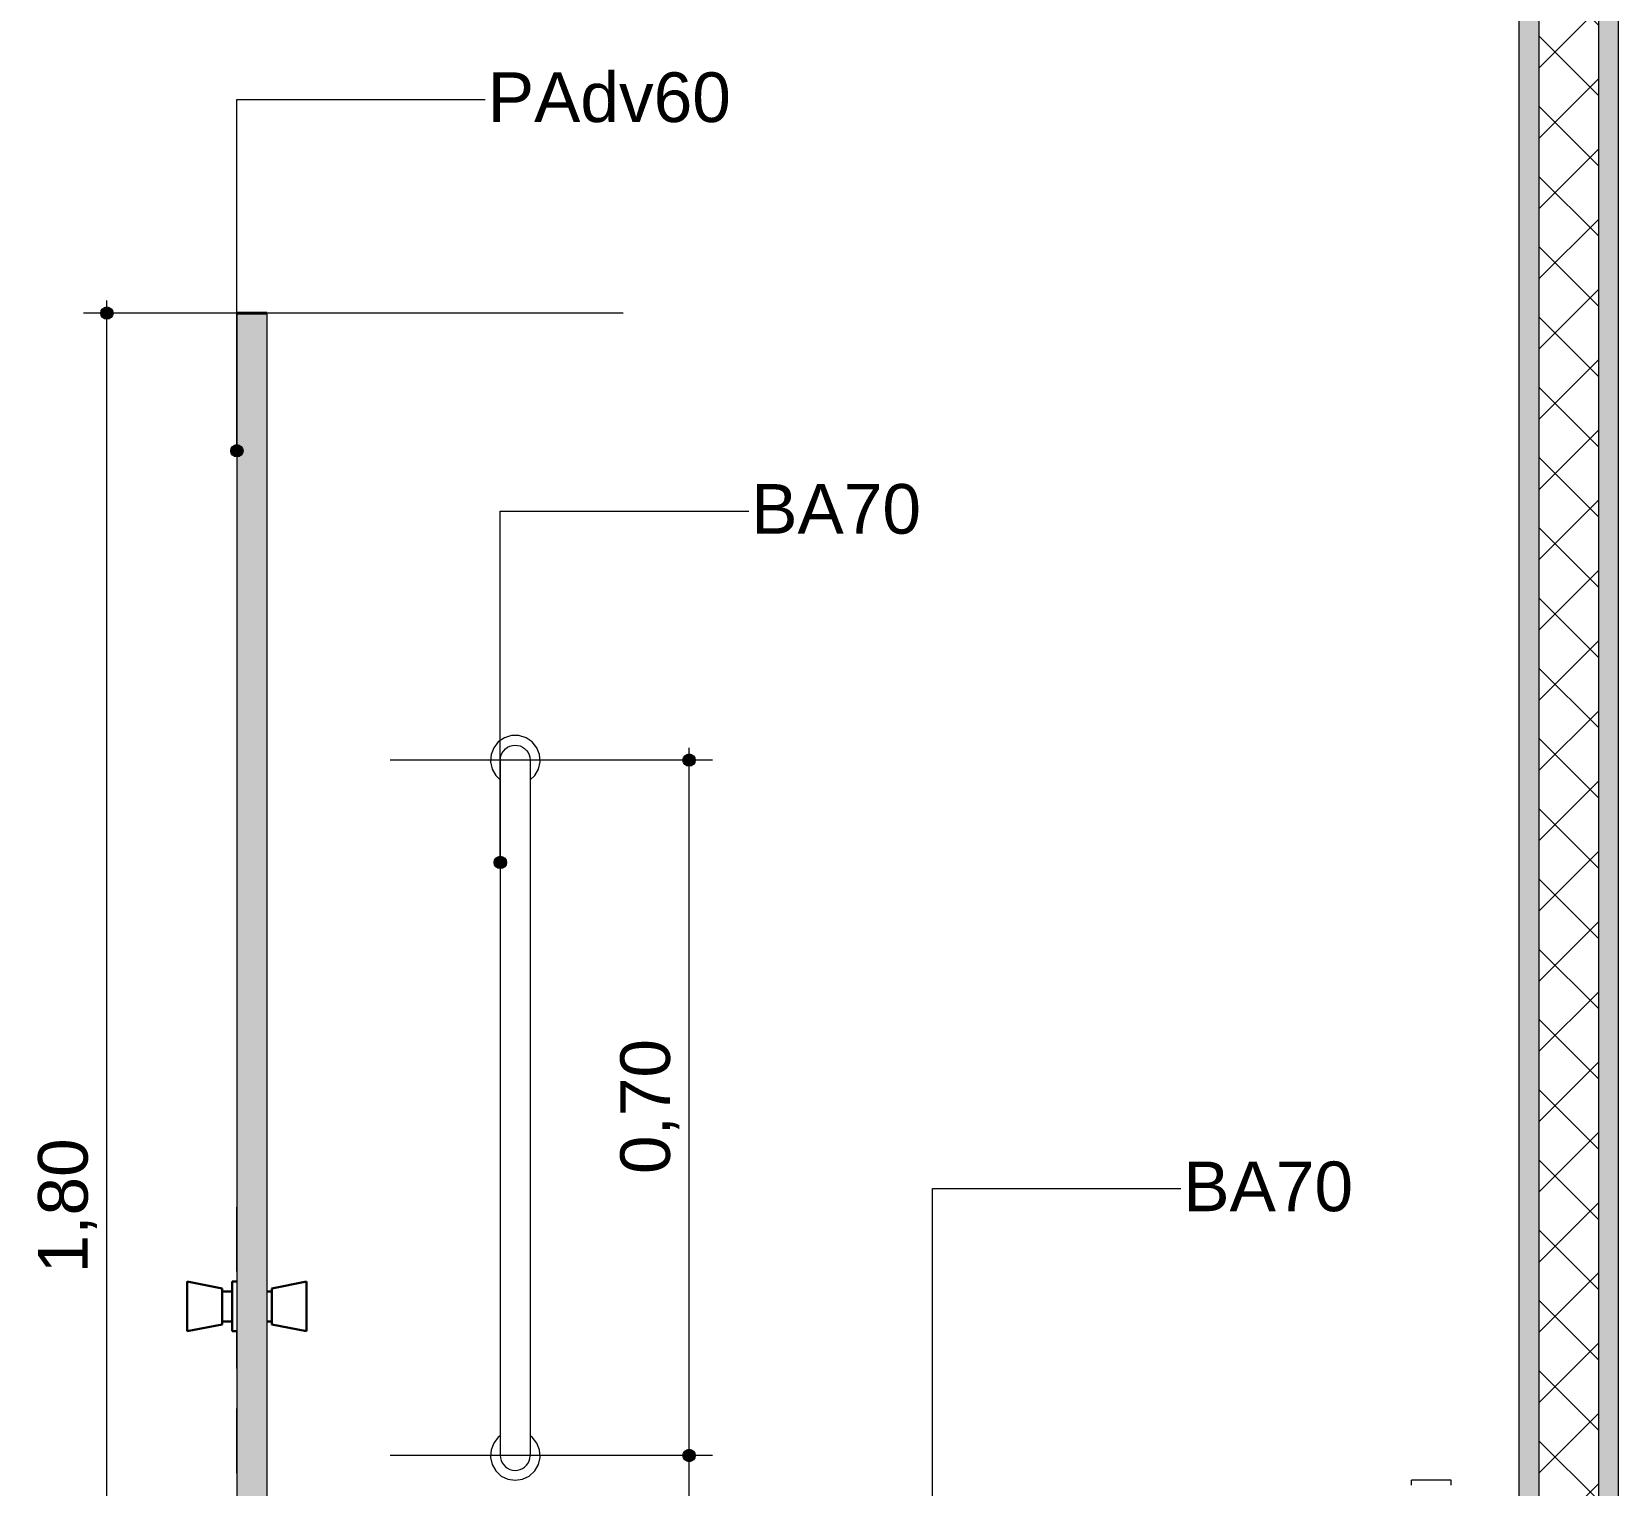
# Model space of a CAD drawing. Header units: metres. Extents: x -1.9 to 95.3, y -2.2 to 2.5.
# Drawn here: x 14.052 to 15.648, y -1.295 to 0.168 of the extents above; entities that cross this region are included whole.
import ezdxf

# ---------------------------------------------------------------- set-up
doc = ezdxf.new("R2010")
doc.units = ezdxf.units.M
doc.header["$MEASUREMENT"] = 0
for name, color, linetype in [('COTAS CORTE', 7, 'Continuous'), ('NOTAS-LAYOUT.EXEC', 7, 'Continuous'), ('PAREDE CONSTRUIR', 7, 'Continuous')]:
    doc.layers.add(name, color=color, linetype=linetype)
for name, color, linetype, lineweight, true_color in [('COTAS CORTE_Caneta_No__25', 7, 'Continuous', 13, 0x982312), ('LOUCAS-METAIS.ARQ_Caneta_No__13', 7, 'Continuous', 0, 0xaaaaaa), ('LOUCAS-METAIS.ARQ_Caneta_No__96', 7, 'Continuous', 0, 0xb6b6b6), ('PAREDE.ARQ_Caneta_No__97', 7, 'Continuous', 13, 0x6b6b6b), ('Portas Archicad_Caneta_No__97', 7, 'Continuous', 13, 0x6b6b6b)]:
    doc.layers.add(name, color=color, linetype=linetype, lineweight=lineweight, true_color=true_color)
for name, color, linetype, lineweight in [('NOTAS-LAYOUT.EXEC_Caneta_No__241', 7, 'Continuous', 13), ('NOTAS-LAYOUT.EXEC_Caneta_No__5', 7, 'Continuous', 20), ('PAREDE CONSTRUIR_Caneta_No__241', 7, 'Continuous', 13), ('PAREDE CONSTRUIR_Caneta_No__83', 84, 'Continuous', 0), ('PAREDE.ARQ_Caneta_No__1', 7, 'Continuous', 40), ('PAREDE.ARQ_Caneta_No__241', 7, 'Continuous', 13), ('Portas Archicad_Caneta_No__3', 7, 'Continuous', 30)]:
    doc.layers.add(name, color=color, linetype=linetype, lineweight=lineweight)
doc.styles.add('GENERATED_STYLE_1', font='arial.ttf')
doc.dimstyles.new('GENERATED_STYLE__7', dxfattribs={"dimtxt": 0.05, "dimasz": 0.02375, "dimexe": 0.18, "dimexo": 0.519634, "dimgap": 0, "dimtad": 1, "dimzin": 0, "dimdsep": 46, "dimtxsty": 'GENERATED_STYLE_1', "dimblk": 'ARROWHEAD_11', "dimblk1": 'ARROWHEAD_11', "dimblk2": 'ARROWHEAD_11', "dimcen": 0.09, "dimclrd": 256, "dimclre": 256, "dimclrt": 256, "dimadec": 0, "dimazin": 0, "dimtfac": 1, "dimtdec": 4, "dimtmove": 0, "dimatfit": 3, "dimfxl": 0, "dimtolj": 1, "dimtzin": 0, "dimarcsym": 0})
doc.dimstyles.new('GENERATED_STYLE__8', dxfattribs={"dimtxt": 0.05, "dimasz": 0.02375, "dimexe": 0.18, "dimexo": 0.300991, "dimgap": 0, "dimtad": 1, "dimzin": 0, "dimdsep": 46, "dimtxsty": 'GENERATED_STYLE_1', "dimblk": 'ARROWHEAD_11', "dimblk1": 'ARROWHEAD_11', "dimblk2": 'ARROWHEAD_11', "dimcen": 0.09, "dimclrd": 256, "dimclre": 256, "dimclrt": 256, "dimadec": 0, "dimazin": 0, "dimtfac": 1, "dimtdec": 4, "dimtmove": 0, "dimatfit": 3, "dimfxl": 0, "dimtolj": 1, "dimtzin": 0, "dimarcsym": 0})

# ---------------------------------------------------------------- blocks, each defined once
blk = doc.blocks.new('*D57', base_point=(62.9605, -2.115))
at = {"layer": 'COTAS CORTE_Caneta_No__25', "linetype": 'Continuous', "lineweight": 13, "true_color": 0x982312}
for points in [[(14.1209, -0.115), (14.1214, -0.1174), (14.1228, -0.1194), (14.1248, -0.1208), (14.1272, -0.1213), (14.1296, -0.1208), (14.1316, -0.1194), (14.1329, -0.1174), (14.1334, -0.115), (14.1329, -0.1126), (14.1316, -0.1106), (14.1296, -0.1092), (14.1272, -0.1088), (14.1248, -0.1092), (14.1228, -0.1106), (14.1214, -0.1126)], [(14.1209, -1.915), (14.1214, -1.9174), (14.1228, -1.9194), (14.1248, -1.9208), (14.1272, -1.9213), (14.1296, -1.9208), (14.1316, -1.9194), (14.1329, -1.9174), (14.1334, -1.915), (14.1329, -1.9126), (14.1316, -1.9106), (14.1296, -1.9092), (14.1272, -1.9088), (14.1248, -1.9092), (14.1228, -1.9106), (14.1214, -1.9126)]]:
    blk.add_hatch(color=24, dxfattribs=at).paths.add_polyline_path(points)
at = {"layer": 'COTAS CORTE_Caneta_No__25', "color": 24, "linetype": 'Continuous', "lineweight": 13, "true_color": 0x982312}
for p, q in [((14.1272, -0.1088), (14.1272, -0.1025)), ((14.1209, -0.115), (14.1037, -0.115)), ((14.1272, -1.9088), (14.1272, -0.1213)), ((14.6468, -0.115), (14.1334, -0.115))]:
    blk.add_line(p, q, dxfattribs=at)
blk.add_circle((14.1272, -0.115), 0.00625, dxfattribs=at)
at = {"layer": 'COTAS CORTE_Caneta_No__25', "color": 24, "lineweight": 13, "true_color": 0x982312, "insert": (14.1172, -1.0817), "char_height": 0.05, "attachment_point": 7, "rotation": 90, "style": 'GENERATED_STYLE_1'}
blk.add_mtext('\\A1;{\\pql;\\fArial|b0|i0|c0|p0;\\W1.000000;1,80}', dxfattribs=at)
blk = doc.blocks.new('ARROWHEAD_11')
at = {"color": 0, "linetype": 'Continuous', "lineweight": 0}
blk.add_line((0, 0), (-1, 0), dxfattribs=at)
at = {"color": 0, "linetype": 'Continuous', "lineweight": 0, "const_width": 0.25, "flags": 128}
blk.add_lwpolyline([(-0.125, 0, 1), (0.125, 0, 1)], format="xyb", close=True, dxfattribs=at)
blk = doc.blocks.new('*D59', base_point=(62.9605, -2.115))
at = {"layer": 'COTAS CORTE_Caneta_No__25', "linetype": 'Continuous', "lineweight": 13, "true_color": 0x982312}
for points in [[(14.7068, -1.265), (14.7073, -1.2674), (14.7087, -1.2694), (14.7107, -1.2708), (14.7131, -1.2713), (14.7155, -1.2708), (14.7175, -1.2694), (14.7189, -1.2674), (14.7193, -1.265), (14.7189, -1.2626), (14.7175, -1.2606), (14.7155, -1.2592), (14.7131, -1.2587), (14.7107, -1.2592), (14.7087, -1.2606), (14.7073, -1.2626)], [(14.7068, -1.365), (14.7073, -1.3674), (14.7087, -1.3694), (14.7107, -1.3708), (14.7131, -1.3713), (14.7155, -1.3708), (14.7175, -1.3694), (14.7189, -1.3674), (14.7193, -1.365), (14.7189, -1.3626), (14.7175, -1.3606), (14.7155, -1.3592), (14.7131, -1.3588), (14.7107, -1.3592), (14.7087, -1.3606), (14.7073, -1.3626)]]:
    blk.add_hatch(color=24, dxfattribs=at).paths.add_polyline_path(points)
at = {"layer": 'COTAS CORTE_Caneta_No__25', "color": 24, "linetype": 'Continuous', "lineweight": 13, "true_color": 0x982312}
for p, q in [((14.7068, -1.265), (14.4121, -1.265)), ((14.7131, -1.3588), (14.7131, -1.2713)), ((14.7365, -1.265), (14.7193, -1.265)), ((14.7068, -1.365), (14.4121, -1.365)), ((14.7365, -1.365), (14.7193, -1.365))]:
    blk.add_line(p, q, dxfattribs=at)
for centre in [(14.7131, -1.265), (14.7131, -1.365)]:
    blk.add_circle(centre, 0.00625, dxfattribs=at)
blk = doc.blocks.new('*D60', base_point=(62.9605, -2.115))
at = {"layer": 'COTAS CORTE_Caneta_No__25', "linetype": 'Continuous', "lineweight": 13, "true_color": 0x982312}
for points in [[(14.7068, -0.565), (14.7073, -0.5674), (14.7087, -0.5694), (14.7107, -0.5708), (14.7131, -0.5713), (14.7155, -0.5708), (14.7175, -0.5694), (14.7189, -0.5674), (14.7193, -0.565), (14.7189, -0.5626), (14.7175, -0.5606), (14.7155, -0.5592), (14.7131, -0.5588), (14.7107, -0.5592), (14.7087, -0.5606), (14.7073, -0.5626)], [(14.7068, -1.265), (14.7073, -1.2674), (14.7087, -1.2694), (14.7107, -1.2708), (14.7131, -1.2713), (14.7155, -1.2708), (14.7175, -1.2694), (14.7189, -1.2674), (14.7193, -1.265), (14.7189, -1.2626), (14.7175, -1.2606), (14.7155, -1.2592), (14.7131, -1.2588), (14.7107, -1.2592), (14.7087, -1.2606), (14.7073, -1.2626)]]:
    blk.add_hatch(color=24, dxfattribs=at).paths.add_polyline_path(points)
at = {"layer": 'COTAS CORTE_Caneta_No__25', "color": 24, "linetype": 'Continuous', "lineweight": 13, "true_color": 0x982312}
for p, q in [((14.7131, -0.5588), (14.7131, -0.5525)), ((14.7068, -0.565), (14.4121, -0.565)), ((14.7131, -1.2588), (14.7131, -0.5713)), ((14.7365, -0.565), (14.7193, -0.565)), ((14.7068, -1.265), (14.4121, -1.265)), ((14.7365, -1.265), (14.7193, -1.265))]:
    blk.add_line(p, q, dxfattribs=at)
for centre in [(14.7131, -0.565), (14.7131, -1.265)]:
    blk.add_circle(centre, 0.00625, dxfattribs=at)
at = {"layer": 'COTAS CORTE_Caneta_No__25', "color": 24, "lineweight": 13, "true_color": 0x982312, "insert": (14.7031, -0.9817), "char_height": 0.05, "attachment_point": 7, "rotation": 90, "style": 'GENERATED_STYLE_1'}
blk.add_mtext('\\A1;{\\pql;\\fArial|b0|i0|c0|p0;\\W1.000000;0,70}', dxfattribs=at)
blk = doc.blocks.new('Label_10_4', base_point=(14.258, -0.2536))
at = {"layer": 'NOTAS-LAYOUT.EXEC', "linetype": 'Continuous', "lineweight": 0, "true_color": 0x000000}
blk.add_hatch(color=18, dxfattribs=at).paths.add_polyline_path([(14.2518, -0.2536), (14.2523, -0.256), (14.2536, -0.258), (14.2557, -0.2593), (14.258, -0.2598), (14.2604, -0.2593), (14.2625, -0.258), (14.2638, -0.256), (14.2643, -0.2536), (14.2638, -0.2512), (14.2625, -0.2492), (14.2604, -0.2478), (14.258, -0.2473), (14.2557, -0.2478), (14.2536, -0.2492), (14.2523, -0.2512)])
at = {"layer": 'NOTAS-LAYOUT.EXEC_Caneta_No__241', "color": 7, "linetype": 'Continuous', "lineweight": 13}
for p, q in [((14.258, -0.2473), (14.258, 0.1)), ((14.258, 0.1), (14.508, 0.1))]:
    blk.add_line(p, q, dxfattribs=at)
at = {"layer": 'NOTAS-LAYOUT.EXEC_Caneta_No__5', "color": 7, "linetype": 'Continuous', "lineweight": 20}
blk.add_circle((14.258, -0.2536), 0.00625, dxfattribs=at)
at = {"layer": 'NOTAS-LAYOUT.EXEC_Caneta_No__241', "color": 7, "lineweight": 13, "insert": (14.5105, 0.1273), "char_height": 0.05, "attachment_point": 1, "style": 'GENERATED_STYLE_1'}
blk.add_mtext('\\A1;{\\pql;\\pt0,241;\\fArial|b0|i0|c0|p0;\\W1.000000;PAdv60\\fArial|b0|i0|c0|p0;\\W1.000000;\\A1{\\H.66x;\\S^  ;}\\fArial|b0|i0|c0|p0;\\W1.000000;\\fArial|b0|i0|c0|p0;\\W1.000000;\\A1{\\H.66x;\\S^  ;}\\fArial|b0|i0|c0|p0;\\W1.000000;\\fArial|b0|i0|c0|p0;\\W1.000000;\\fArial|b0|i0|c0|p0;\\W1.000000;\\fArial|b0|i0|c0|p0;\\W1.000000;\\fArial|b0|i0|c0|p0;\\W1.000000;\\fArial|b0|i0|c0|p0;\\W1.000000;\\fArial|b0|i0|c0|p0;\\W1.000000;\\A1{\\H.66x;\\S^  ;}\\fArial|b0|i0|c0|p0;\\W1.000000;\\fArial|b0|i0|c0|p0;\\W1.000000;\\A1{\\H.66x;\\S^  ;}\\fArial|b0|i0|c0|p0;\\W1.000000;\\fArial|b0|i0|c0|p0;\\W1.000000;\\fArial|b0|i0|c0|p0;\\W1.000000;\\fArial|b0|i0|c0|p0;\\W1.000000;\\fArial|b0|i0|c0|p0;\\W1.000000;\\fArial|b0|i0|c0|p0;\\W1.000000;\\fArial|b0|i0|c0|p0;\\W1.000000;\\A1{\\H.66x;\\S^  ;}\\fArial|b0|i0|c0|p0;\\W1.000000;\\fArial|b0|i0|c0|p0;\\W1.000000;\\A1{\\H.66x;\\S^  ;}\\fArial|b0|i0|c0|p0;\\W1.000000;\\fArial|b0|i0|c0|p0;\\W1.000000;\\fArial|b0|i0|c0|p0;\\W1.000000;\\fArial|b0|i0|c0|p0;\\W1.000000;\\fArial|b0|i0|c0|p0;\\W1.000000;\\fArial|b0|i0|c0|p0;\\W1.000000;\\fArial|b0|i0|c0|p0;\\W1.000000;\\A1{\\H.66x;\\S^  ;}\\fArial|b0|i0|c0|p0;\\W1.000000;\\fArial|b0|i0|c0|p0;\\W1.000000;\\A1{\\H.66x;\\S^  ;}\\fArial|b0|i0|c0|p0;\\W1.000000;\\fArial|b0|i0|c0|p0;\\W1.000000;\\fArial|b0|i0|c0|p0;\\W1.000000;\\fArial|b0|i0|c0|p0;\\W1.000000;\\fArial|b0|i0|c0|p0;\\W1.000000;\\fArial|b0|i0|c0|p0;\\W1.000000;\\fArial|b0|i0|c0|p0;\\W1.000000;\\A1{\\H.66x;\\S^  ;}\\fArial|b0|i0|c0|p0;\\W1.000000;\\fArial|b0|i0|c0|p0;\\W1.000000;\\A1{\\H.66x;\\S^  ;}\\fArial|b0|i0|c0|p0;\\W1.000000;\\fArial|b0|i0|c0|p0;\\W1.000000;\\fArial|b0|i0|c0|p0;\\W1.000000;\\fArial|b0|i0|c0|p0;\\W1.000000;\\fArial|b0|i0|c0|p0;\\W1.000000;\\fArial|b0|i0|c0|p0;\\W1.000000;\\fArial|b0|i0|c0|p0;\\W1.000000;\\A1{\\H.66x;\\S^  ;}\\fArial|b0|i0|c0|p0;\\W1.000000;}', dxfattribs=at)
blk = doc.blocks.new('Label_12_4', base_point=(14.9579, -1.35))
at = {"layer": 'NOTAS-LAYOUT.EXEC', "linetype": 'Continuous', "lineweight": 0, "true_color": 0x000000}
blk.add_hatch(color=18, dxfattribs=at).paths.add_polyline_path([(14.9517, -1.35), (14.9521, -1.3524), (14.9535, -1.3544), (14.9555, -1.3558), (14.9579, -1.3563), (14.9603, -1.3558), (14.9623, -1.3544), (14.9637, -1.3524), (14.9642, -1.35), (14.9637, -1.3476), (14.9623, -1.3456), (14.9603, -1.3442), (14.9579, -1.3438), (14.9555, -1.3442), (14.9535, -1.3456), (14.9521, -1.3476)])
at = {"layer": 'NOTAS-LAYOUT.EXEC_Caneta_No__241', "color": 7, "linetype": 'Continuous', "lineweight": 13}
for p, q in [((14.9579, -1.3438), (14.9579, -0.9964)), ((14.9579, -0.9964), (15.2079, -0.9964))]:
    blk.add_line(p, q, dxfattribs=at)
at = {"layer": 'NOTAS-LAYOUT.EXEC_Caneta_No__5', "color": 7, "linetype": 'Continuous', "lineweight": 20}
blk.add_circle((14.9579, -1.35), 0.00625, dxfattribs=at)
at = {"layer": 'NOTAS-LAYOUT.EXEC_Caneta_No__241', "color": 7, "lineweight": 13, "insert": (15.2104, -0.9691), "char_height": 0.05, "attachment_point": 1, "style": 'GENERATED_STYLE_1'}
blk.add_mtext('\\A1;{\\pql;\\pt0,241;\\fArial|b0|i0|c0|p0;\\W1.000000;BA70\\fArial|b0|i0|c0|p0;\\W1.000000;\\A1{\\H.66x;\\S^  ;}\\fArial|b0|i0|c0|p0;\\W1.000000;\\fArial|b0|i0|c0|p0;\\W1.000000;\\A1{\\H.66x;\\S^  ;}\\fArial|b0|i0|c0|p0;\\W1.000000;\\fArial|b0|i0|c0|p0;\\W1.000000;\\fArial|b0|i0|c0|p0;\\W1.000000;\\fArial|b0|i0|c0|p0;\\W1.000000;\\fArial|b0|i0|c0|p0;\\W1.000000;\\fArial|b0|i0|c0|p0;\\W1.000000;\\fArial|b0|i0|c0|p0;\\W1.000000;\\A1{\\H.66x;\\S^  ;}\\fArial|b0|i0|c0|p0;\\W1.000000;\\fArial|b0|i0|c0|p0;\\W1.000000;\\A1{\\H.66x;\\S^  ;}\\fArial|b0|i0|c0|p0;\\W1.000000;\\fArial|b0|i0|c0|p0;\\W1.000000;\\fArial|b0|i0|c0|p0;\\W1.000000;\\fArial|b0|i0|c0|p0;\\W1.000000;\\fArial|b0|i0|c0|p0;\\W1.000000;\\fArial|b0|i0|c0|p0;\\W1.000000;\\fArial|b0|i0|c0|p0;\\W1.000000;\\A1{\\H.66x;\\S^  ;}\\fArial|b0|i0|c0|p0;\\W1.000000;\\fArial|b0|i0|c0|p0;\\W1.000000;\\A1{\\H.66x;\\S^  ;}\\fArial|b0|i0|c0|p0;\\W1.000000;\\fArial|b0|i0|c0|p0;\\W1.000000;\\fArial|b0|i0|c0|p0;\\W1.000000;\\fArial|b0|i0|c0|p0;\\W1.000000;\\fArial|b0|i0|c0|p0;\\W1.000000;\\fArial|b0|i0|c0|p0;\\W1.000000;\\fArial|b0|i0|c0|p0;\\W1.000000;\\A1{\\H.66x;\\S^  ;}\\fArial|b0|i0|c0|p0;\\W1.000000;\\fArial|b0|i0|c0|p0;\\W1.000000;\\A1{\\H.66x;\\S^  ;}\\fArial|b0|i0|c0|p0;\\W1.000000;\\fArial|b0|i0|c0|p0;\\W1.000000;\\fArial|b0|i0|c0|p0;\\W1.000000;\\fArial|b0|i0|c0|p0;\\W1.000000;\\fArial|b0|i0|c0|p0;\\W1.000000;\\fArial|b0|i0|c0|p0;\\W1.000000;\\fArial|b0|i0|c0|p0;\\W1.000000;\\A1{\\H.66x;\\S^  ;}\\fArial|b0|i0|c0|p0;\\W1.000000;\\fArial|b0|i0|c0|p0;\\W1.000000;\\A1{\\H.66x;\\S^  ;}\\fArial|b0|i0|c0|p0;\\W1.000000;\\fArial|b0|i0|c0|p0;\\W1.000000;\\fArial|b0|i0|c0|p0;\\W1.000000;\\fArial|b0|i0|c0|p0;\\W1.000000;\\fArial|b0|i0|c0|p0;\\W1.000000;\\fArial|b0|i0|c0|p0;\\W1.000000;\\fArial|b0|i0|c0|p0;\\W1.000000;\\A1{\\H.66x;\\S^  ;}\\fArial|b0|i0|c0|p0;\\W1.000000;}', dxfattribs=at)
blk = doc.blocks.new('Label_13_4', base_point=(14.5231, -0.668))
at = {"layer": 'NOTAS-LAYOUT.EXEC', "linetype": 'Continuous', "lineweight": 0, "true_color": 0x000000}
blk.add_hatch(color=18, dxfattribs=at).paths.add_polyline_path([(14.5169, -0.668), (14.5174, -0.6704), (14.5187, -0.6724), (14.5208, -0.6738), (14.5231, -0.6743), (14.5255, -0.6738), (14.5276, -0.6724), (14.5289, -0.6704), (14.5294, -0.668), (14.5289, -0.6656), (14.5276, -0.6636), (14.5255, -0.6623), (14.5231, -0.6618), (14.5208, -0.6623), (14.5187, -0.6636), (14.5174, -0.6656)])
at = {"layer": 'NOTAS-LAYOUT.EXEC_Caneta_No__241', "color": 7, "linetype": 'Continuous', "lineweight": 13}
for p, q in [((14.5231, -0.6618), (14.5231, -0.3145)), ((14.5231, -0.3145), (14.7731, -0.3145))]:
    blk.add_line(p, q, dxfattribs=at)
at = {"layer": 'NOTAS-LAYOUT.EXEC_Caneta_No__5', "color": 7, "linetype": 'Continuous', "lineweight": 20}
blk.add_circle((14.5231, -0.668), 0.00625, dxfattribs=at)
at = {"layer": 'NOTAS-LAYOUT.EXEC_Caneta_No__241', "color": 7, "lineweight": 13, "insert": (14.7756, -0.2871), "char_height": 0.05, "attachment_point": 1, "style": 'GENERATED_STYLE_1'}
blk.add_mtext('\\A1;{\\pql;\\pt0,241;\\fArial|b0|i0|c0|p0;\\W1.000000;BA70\\fArial|b0|i0|c0|p0;\\W1.000000;\\A1{\\H.66x;\\S^  ;}\\fArial|b0|i0|c0|p0;\\W1.000000;\\fArial|b0|i0|c0|p0;\\W1.000000;\\A1{\\H.66x;\\S^  ;}\\fArial|b0|i0|c0|p0;\\W1.000000;\\fArial|b0|i0|c0|p0;\\W1.000000;\\fArial|b0|i0|c0|p0;\\W1.000000;\\fArial|b0|i0|c0|p0;\\W1.000000;\\fArial|b0|i0|c0|p0;\\W1.000000;\\fArial|b0|i0|c0|p0;\\W1.000000;\\fArial|b0|i0|c0|p0;\\W1.000000;\\A1{\\H.66x;\\S^  ;}\\fArial|b0|i0|c0|p0;\\W1.000000;\\fArial|b0|i0|c0|p0;\\W1.000000;\\A1{\\H.66x;\\S^  ;}\\fArial|b0|i0|c0|p0;\\W1.000000;\\fArial|b0|i0|c0|p0;\\W1.000000;\\fArial|b0|i0|c0|p0;\\W1.000000;\\fArial|b0|i0|c0|p0;\\W1.000000;\\fArial|b0|i0|c0|p0;\\W1.000000;\\fArial|b0|i0|c0|p0;\\W1.000000;\\fArial|b0|i0|c0|p0;\\W1.000000;\\A1{\\H.66x;\\S^  ;}\\fArial|b0|i0|c0|p0;\\W1.000000;\\fArial|b0|i0|c0|p0;\\W1.000000;\\A1{\\H.66x;\\S^  ;}\\fArial|b0|i0|c0|p0;\\W1.000000;\\fArial|b0|i0|c0|p0;\\W1.000000;\\fArial|b0|i0|c0|p0;\\W1.000000;\\fArial|b0|i0|c0|p0;\\W1.000000;\\fArial|b0|i0|c0|p0;\\W1.000000;\\fArial|b0|i0|c0|p0;\\W1.000000;\\fArial|b0|i0|c0|p0;\\W1.000000;\\A1{\\H.66x;\\S^  ;}\\fArial|b0|i0|c0|p0;\\W1.000000;\\fArial|b0|i0|c0|p0;\\W1.000000;\\A1{\\H.66x;\\S^  ;}\\fArial|b0|i0|c0|p0;\\W1.000000;\\fArial|b0|i0|c0|p0;\\W1.000000;\\fArial|b0|i0|c0|p0;\\W1.000000;\\fArial|b0|i0|c0|p0;\\W1.000000;\\fArial|b0|i0|c0|p0;\\W1.000000;\\fArial|b0|i0|c0|p0;\\W1.000000;\\fArial|b0|i0|c0|p0;\\W1.000000;\\A1{\\H.66x;\\S^  ;}\\fArial|b0|i0|c0|p0;\\W1.000000;\\fArial|b0|i0|c0|p0;\\W1.000000;\\A1{\\H.66x;\\S^  ;}\\fArial|b0|i0|c0|p0;\\W1.000000;\\fArial|b0|i0|c0|p0;\\W1.000000;\\fArial|b0|i0|c0|p0;\\W1.000000;\\fArial|b0|i0|c0|p0;\\W1.000000;\\fArial|b0|i0|c0|p0;\\W1.000000;\\fArial|b0|i0|c0|p0;\\W1.000000;\\fArial|b0|i0|c0|p0;\\W1.000000;\\A1{\\H.66x;\\S^  ;}\\fArial|b0|i0|c0|p0;\\W1.000000;}', dxfattribs=at)

msp = doc.modelspace()

# ---------------------------------------------------------------- hatches: boundary and pattern name
at = {"layer": 'PAREDE CONSTRUIR', "linetype": 'Continuous', "lineweight": 0, "true_color": 0xffffff}
for points in [[(15.5481, -2.115), (15.5681, -2.115), (15.5681, 1.035), (15.5481, 1.035)], [(15.6281, -2.115), (15.6481, -2.115), (15.6481, 1.035), (15.6281, 1.035)]]:
    msp.add_hatch(color=7, dxfattribs=at).paths.add_polyline_path(points)
at = {"layer": 'PAREDE CONSTRUIR_Caneta_No__83', "linetype": 'Continuous', "lineweight": 0}
h = msp.add_hatch(dxfattribs=at)
h.set_pattern_fill('Placomur_0004', color=84, style=0, pattern_type=2)
h.set_pattern_definition([(45, (62.960513, -2.115), (-0.03535534, 0.03535534), []), (135, (62.960513, -2.115), (0.03535534, 0.03535534), [])])
h.paths.add_polyline_path([(15.5681, 1.035), (15.5681, -2.115), (15.6281, -2.115), (15.6281, 1.035)])
at = {"layer": 'PAREDE.ARQ_Caneta_No__97', "linetype": 'Continuous', "lineweight": 13, "true_color": 0x6b6b6b}
h = msp.add_hatch(dxfattribs=at)
h.set_pattern_fill('cut_stone_0004', color=251, style=0, pattern_type=2)
h.set_pattern_definition([(45, (62.960513, -2.09), (-0.0079549513, 0.0079549513), [0, -0.0075, 0, -0.01125]), (110, (62.985513, -2.09), (0.010571542, 0.0038477266), [0, -0.0055, 0, -0.0095])])
h.paths.add_polyline_path([(14.2881, -0.115), (14.2581, -0.115), (14.2581, -1.915), (14.2881, -1.915)])

# ---------------------------------------------------------------- linework, layer by layer
at = {"layer": 'LOUCAS-METAIS.ARQ_Caneta_No__13', "color": 253, "linetype": 'Continuous', "lineweight": 0, "true_color": 0xaaaaaa}
for p, q in [((15.4417, -1.29), (15.4401, -1.29)), ((15.4401, -1.295), (15.4401, -1.29)), ((15.446, -1.29), (15.4417, -1.29)), ((15.4525, -1.29), (15.446, -1.29)), ((15.4601, -1.29), (15.4525, -1.29)), ((15.4678, -1.29), (15.4601, -1.29)), ((15.4743, -1.29), (15.4678, -1.29)), ((15.4786, -1.29), (15.4743, -1.29)), ((15.4801, -1.29), (15.4786, -1.29)), ((15.4801, -1.295), (15.4801, -1.29))]:
    msp.add_line(p, q, dxfattribs=at)
at = {"layer": 'LOUCAS-METAIS.ARQ_Caneta_No__96', "color": 253, "linetype": 'Continuous', "lineweight": 0, "true_color": 0xb6b6b6}
for p, q in [((14.5273, -0.5425), (14.5211, -0.5467)), ((14.5344, -0.5403), (14.5273, -0.5425)), ((14.5419, -0.5403), (14.5344, -0.5403)), ((14.549, -0.5425), (14.5419, -0.5403)), ((14.5551, -0.5467), (14.549, -0.5425)), ((14.5165, -0.5525), (14.5138, -0.5594)), ((14.5211, -0.5467), (14.5165, -0.5525)), ((14.524, -0.5601), (14.525, -0.5577)), ((14.525, -0.5577), (14.5265, -0.5556)), ((14.5265, -0.5556), (14.5283, -0.5537)), ((14.5283, -0.5537), (14.5304, -0.5521)), ((14.5304, -0.5521), (14.5328, -0.551)), ((14.5328, -0.551), (14.5353, -0.5503)), ((14.5353, -0.5503), (14.5379, -0.55)), ((14.5379, -0.55), (14.5405, -0.5502)), ((14.5405, -0.5502), (14.543, -0.5508)), ((14.543, -0.5508), (14.5454, -0.5519)), ((14.5454, -0.5519), (14.5476, -0.5533)), ((14.5476, -0.5533), (14.5495, -0.5552)), ((14.5495, -0.5552), (14.551, -0.5573)), ((14.551, -0.5573), (14.5521, -0.5596)), ((14.5598, -0.5525), (14.5551, -0.5467)), ((14.5625, -0.5594), (14.5598, -0.5525)), ((14.5138, -0.5594), (14.5132, -0.5669)), ((14.5132, -0.5669), (14.5149, -0.5741)), ((14.5149, -0.5741), (14.5186, -0.5806)), ((14.5231, -0.5653), (14.5233, -0.5627)), ((14.5231, -0.5653), (14.5231, -0.5668)), ((14.5231, -0.5668), (14.5231, -0.5712)), ((14.5231, -0.5712), (14.5231, -0.5783)), ((14.5233, -0.5627), (14.524, -0.5601)), ((14.5521, -0.5596), (14.5529, -0.5621)), ((14.5529, -0.5621), (14.5531, -0.5647)), ((14.5531, -0.5647), (14.5531, -0.5662)), ((14.5531, -0.5662), (14.5531, -0.5707)), ((14.5531, -0.5707), (14.5531, -0.5779)), ((14.5577, -0.5806), (14.5614, -0.5741)), ((14.5614, -0.5741), (14.5631, -0.5669)), ((14.5631, -0.5669), (14.5625, -0.5594)), ((14.5186, -0.5806), (14.5231, -0.5848)), ((14.5231, -0.5783), (14.5231, -0.5878)), ((14.5231, -0.5878), (14.5231, -0.5991)), ((14.5531, -0.5779), (14.5531, -0.5874)), ((14.5531, -0.5848), (14.5577, -0.5806)), ((14.5531, -0.5874), (14.5531, -0.5989)), ((14.5231, -0.5991), (14.5231, -0.6117)), ((14.5531, -0.5989), (14.5531, -0.6116)), ((14.5231, -0.6117), (14.5231, -0.625)), ((14.5531, -0.6116), (14.5531, -0.625)), ((14.5231, -0.625), (14.5231, -1.205)), ((14.5531, -0.625), (14.5531, -1.205)), ((14.5231, -1.205), (14.5231, -1.2183)), ((14.5531, -1.205), (14.5531, -1.2184)), ((14.5231, -1.2183), (14.5231, -1.2309)), ((14.5531, -1.2184), (14.5531, -1.2311)), ((14.5231, -1.2453), (14.5211, -1.2467)), ((14.5231, -1.2309), (14.5231, -1.2422)), ((14.5231, -1.2422), (14.5231, -1.2517)), ((14.5531, -1.2311), (14.5531, -1.2426)), ((14.5531, -1.2426), (14.5531, -1.2521)), ((14.5551, -1.2467), (14.5531, -1.2453)), ((14.5138, -1.2594), (14.5132, -1.2669)), ((14.5165, -1.2525), (14.5138, -1.2594)), ((14.5211, -1.2467), (14.5165, -1.2525)), ((14.5231, -1.2517), (14.5231, -1.2588)), ((14.5231, -1.2588), (14.5231, -1.2632)), ((14.5531, -1.2521), (14.5531, -1.2593)), ((14.5531, -1.2593), (14.5531, -1.2638)), ((14.5598, -1.2525), (14.5551, -1.2467)), ((14.5625, -1.2594), (14.5598, -1.2525)), ((14.5631, -1.2669), (14.5625, -1.2594)), ((14.5132, -1.2669), (14.5149, -1.2741)), ((14.5149, -1.2741), (14.5186, -1.2806)), ((14.5231, -1.2632), (14.5231, -1.2647)), ((14.5231, -1.2647), (14.5233, -1.2673)), ((14.5233, -1.2673), (14.524, -1.2699)), ((14.524, -1.2699), (14.525, -1.2723)), ((14.525, -1.2723), (14.5265, -1.2744)), ((14.5265, -1.2744), (14.5283, -1.2763)), ((14.5283, -1.2763), (14.5304, -1.2779)), ((14.5454, -1.2781), (14.5476, -1.2767)), ((14.5476, -1.2767), (14.5495, -1.2748)), ((14.5495, -1.2748), (14.551, -1.2727)), ((14.551, -1.2727), (14.5521, -1.2704)), ((14.5521, -1.2704), (14.5529, -1.2679)), ((14.5529, -1.2679), (14.5531, -1.2653)), ((14.5531, -1.2638), (14.5531, -1.2653)), ((14.5577, -1.2806), (14.5614, -1.2741)), ((14.5614, -1.2741), (14.5631, -1.2669)), ((14.5186, -1.2806), (14.5241, -1.2857)), ((14.5241, -1.2857), (14.5308, -1.2889)), ((14.5304, -1.2779), (14.5328, -1.279)), ((14.5308, -1.2889), (14.5381, -1.29)), ((14.5328, -1.279), (14.5353, -1.2797)), ((14.5353, -1.2797), (14.5379, -1.28)), ((14.5379, -1.28), (14.5405, -1.2798)), ((14.5381, -1.29), (14.5455, -1.2889)), ((14.5405, -1.2798), (14.543, -1.2792)), ((14.543, -1.2792), (14.5454, -1.2781)), ((14.5455, -1.2889), (14.5522, -1.2857)), ((14.5522, -1.2857), (14.5577, -1.2806))]:
    msp.add_line(p, q, dxfattribs=at)
at = {"layer": 'PAREDE CONSTRUIR_Caneta_No__241', "color": 7, "linetype": 'Continuous', "lineweight": 13}
for p, q in [((15.5481, 1.035), (15.5481, -2.015)), ((15.5681, 1.035), (15.5681, -2.115)), ((15.6281, 1.035), (15.6281, -2.115)), ((15.6481, 1.035), (15.6481, -2.015))]:
    msp.add_line(p, q, dxfattribs=at)
at = {"layer": 'PAREDE.ARQ_Caneta_No__1', "color": 7, "linetype": 'Continuous', "lineweight": 40}
msp.add_line((14.2881, -0.115), (14.2581, -0.115), dxfattribs=at)
at = {"layer": 'PAREDE.ARQ_Caneta_No__241', "color": 7, "linetype": 'Continuous', "lineweight": 13}
for p, q in [((14.2581, -0.115), (14.2581, -1.915)), ((14.2881, -0.115), (14.2881, -1.915))]:
    msp.add_line(p, q, dxfattribs=at)
at = {"layer": 'Portas Archicad_Caneta_No__3', "color": 7, "linetype": 'Continuous', "lineweight": 30}
for p, q in [((14.2081, -1.09), (14.2081, -1.0933)), ((14.2081, -1.09), (14.2431, -1.097)), ((14.2081, -1.0933), (14.2081, -1.1025)), ((14.2431, -1.097), (14.2431, -1.0994)), ((14.2431, -1.0994), (14.2431, -1.106)), ((14.2431, -1.1), (14.2531, -1.1)), ((14.2531, -1.09), (14.2531, -1.0933)), ((14.2531, -1.09), (14.2581, -1.09)), ((14.2531, -1.0933), (14.2531, -1.1025)), ((14.2931, -1.1), (14.2881, -1.1)), ((14.3281, -1.09), (14.2931, -1.097)), ((14.2931, -1.097), (14.2931, -1.0994)), ((14.2931, -1.0994), (14.2931, -1.106)), ((14.3281, -1.09), (14.3281, -1.0933)), ((14.3281, -1.0933), (14.3281, -1.1025)), ((14.2081, -1.1025), (14.2081, -1.115)), ((14.2081, -1.115), (14.2081, -1.1275)), ((14.2431, -1.106), (14.2431, -1.115)), ((14.2431, -1.115), (14.2431, -1.124)), ((14.2531, -1.1025), (14.2531, -1.115)), ((14.2531, -1.115), (14.2531, -1.1275)), ((14.2931, -1.106), (14.2931, -1.115)), ((14.2931, -1.115), (14.2931, -1.124)), ((14.3281, -1.1025), (14.3281, -1.115)), ((14.3281, -1.115), (14.3281, -1.1275)), ((14.2081, -1.1275), (14.2081, -1.1367)), ((14.2081, -1.14), (14.2431, -1.133)), ((14.2431, -1.124), (14.2431, -1.1306)), ((14.2431, -1.13), (14.2531, -1.13)), ((14.2431, -1.1306), (14.2431, -1.133)), ((14.2531, -1.1275), (14.2531, -1.1367)), ((14.2931, -1.13), (14.2881, -1.13)), ((14.2931, -1.124), (14.2931, -1.1306)), ((14.2931, -1.1306), (14.2931, -1.133)), ((14.3281, -1.14), (14.2931, -1.133)), ((14.3281, -1.1275), (14.3281, -1.1367)), ((14.2081, -1.1367), (14.2081, -1.14)), ((14.2531, -1.1367), (14.2531, -1.14)), ((14.2531, -1.14), (14.2581, -1.14)), ((14.3281, -1.1367), (14.3281, -1.14))]:
    msp.add_line(p, q, dxfattribs=at)
at = {"layer": 'Portas Archicad_Caneta_No__97', "color": 251, "linetype": 'Continuous', "lineweight": 13, "true_color": 0x6b6b6b}
for p, q in [((14.258, -0.115), (14.258, -0.1799)), ((14.258, -0.2204), (14.258, -0.2852)), ((14.258, -0.3258), (14.258, -0.3906)), ((14.258, -0.4312), (14.258, -0.496)), ((14.258, -0.5366), (14.258, -0.6014)), ((14.258, -0.6419), (14.258, -0.7068)), ((14.258, -0.7473), (14.258, -0.8122)), ((14.258, -0.8527), (14.258, -0.9176)), ((14.258, -0.9501), (14.258, -1.015)), ((14.258, -1.0799), (14.258, -1.015)), ((14.258, -1.1773), (14.258, -1.14)), ((14.258, -1.2827), (14.258, -1.2178))]:
    msp.add_line(p, q, dxfattribs=at)

# ---------------------------------------------------------------- block references
at = {"layer": 'NOTAS-LAYOUT.EXEC', "color": 7, "linetype": 'Continuous', "lineweight": 13}
for name, p in [('Label_10_4', (14.258, -0.2536)), ('Label_13_4', (14.5231, -0.668)), ('Label_12_4', (14.9579, -1.35))]:
    msp.add_blockref(name, p, dxfattribs=at)

# ---------------------------------------------------------------- dimensions: what is measured, and where the dimension line sits
at = {"layer": 'COTAS CORTE', "color": 24, "linetype": 'Continuous', "lineweight": 13, "true_color": 0x982312}
for base, p1, p2, dimstyle, picture, middle in [((14.1272, -0.115), (14.2881, -1.915), (14.2881, -0.115), 'GENERATED_STYLE__7', '*D57', (14.0922, -1.017)), ((14.7131, -0.565), (14.5381, -1.265), (14.5381, -0.565), 'GENERATED_STYLE__8', '*D60', (14.6781, -0.917)), ((14.7131, -1.265), (14.3881, -1.365), (14.5381, -1.265), 'GENERATED_STYLE__8', '*D59', (14.6781, -1.44))]:
    dim = msp.add_linear_dim(base=base, p1=p1, p2=p2, angle=90, dimstyle=dimstyle, dxfattribs=at)
    dim.commit()
    dim.dimension.update_dxf_attribs({"geometry": picture, "text_midpoint": middle, "dimtype": 160, "text_rotation": 90})

doc.saveas('drawing.dxf')
